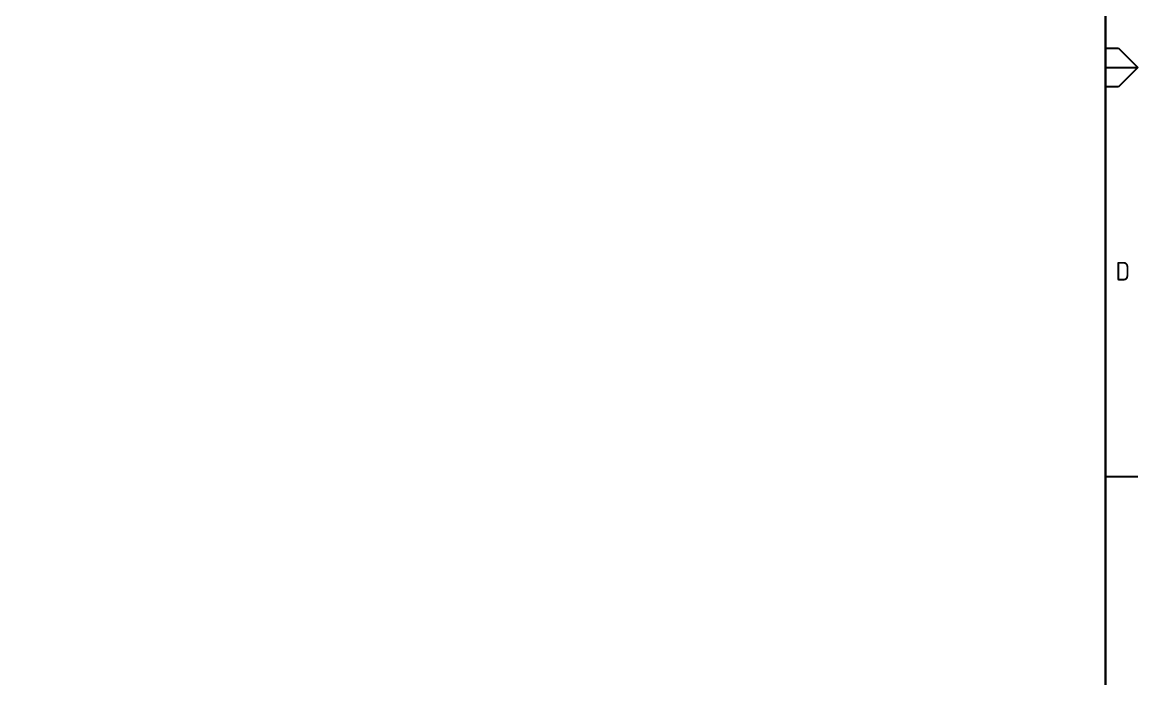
# Paper-space layout 'A4' of a CAD drawing. Header units: metres, sheet in millimetres. Extents: x 0 to 287, y 0 to 200.
# Drawn here: x 200.2 to 286.9, y 52.8 to 103.8 of the extents above; entities that cross this region are included whole.
import ezdxf
from ezdxf.enums import TextEntityAlignment as Align

# ---------------------------------------------------------------- set-up
doc = ezdxf.new("R2010")
doc.units = ezdxf.units.M
doc.layers.get('0').update_dxf_attribs({"color": 6})
doc.layers.add('_User Miscellaneous1', color=7, linetype='Continuous')
doc.layers.add('Notes', color=7, linetype='Continuous')
doc.styles.add('iecISOCP', font='isocp.shx')
doc.styles.get("Standard").update_dxf_attribs({"font": 'arial.ttf'})

# ---------------------------------------------------------------- blocks, each defined once
blk = doc.blocks.new('A4_FRAME_TITLE')
at = {"layer": 'Notes', "color": 3}
blk.add_line((284.441, 197.75), (284.441, 2.84), dxfattribs=at)
at = {"layer": 'Notes', "color": 7}
for p, q in [((284.432, 101.805), (285.436, 101.805)), ((285.436, 101.805), (286.941, 100.299)), ((284.432, 100.299), (286.941, 100.299)), ((286.941, 100.299), (285.436, 98.794)), ((285.436, 98.794), (284.432, 98.794)), ((284.432, 68.469), (286.941, 68.469))]:
    blk.add_line(p, q, dxfattribs=at)
blk.add_attdef('DRAFT_NUM', (12.581, 12.248), '', height=1.45, rotation=90)
at = {"layer": 'Notes', "color": 7, "style": 'iecISOCP'}
blk.add_text('D', height=1.445, dxfattribs=at).set_placement((285.225, 84.443), align=Align.MIDDLE_LEFT)
at = {"layer": 'Notes', "color": 7, "style": 'iecISOCP', "flags": 8}
blk.add_attdef('VERSION_NO', text='', height=1.2, rotation=90, dxfattribs=at).set_placement((75.089, 21.431), align=Align.MIDDLE_CENTER)
at = {"layer": 'Notes', "color": 7, "style": 'iecISOCP'}
for tag, p in [('CAP_NO', (131.947, 21.909)), ('IE_NUM', (131.815, 18.928)), ('scale', (153.168, 17.045)), ('HV_SWITCH', (131.95, 16.144)), ('GIS_MAP_No', (131.832, 13.112)), ('DRAWN', (152.267, 12.436)), ('UBD_REF', (132.073, 10.06)), ('DATE', (152.1, 8.436)), ('HV_OP_DIAG', (131.979, 7.09)), ('CHD', (152.1, 4.208)), ('DESIGN', (173.341, 4.597)), ('LGA', (121.996, 3.886))]:
    blk.add_attdef(tag, p, '', height=1.242, dxfattribs=at)
at = {"layer": 'Notes', "style": 'iecISOCP'}
for tag, p in [('T1', (214.88, 18.787)), ('T2', (214.88, 16.243)), ('T3', (214.88, 13.546)), ('T4', (214.817, 11.033)), ('T5', (214.817, 8.337)), ('T6', (214.817, 5.722))]:
    blk.add_attdef(tag, text='', height=1.739, dxfattribs=at).set_placement(p, align=Align.CENTER)
at = {"layer": 'Notes', "color": 4, "style": 'iecISOCP'}
blk.add_attdef('NUM', text='', height=3.478, dxfattribs=at).set_placement((268.809, 8.543), align=Align.CENTER)
at = {"layer": 'Notes', "color": 1, "style": 'iecISOCP'}
blk.add_attdef('REV', text='', height=2.485, dxfattribs=at).set_placement((282.039, 8.543), align=Align.CENTER)
at = {"layer": 'Notes', "color": 7, "style": 'iecISOCP'}
for tag, p in [('NS', (267.955, 4.092)), ('SHTS', (275.121, 4.092))]:
    blk.add_attdef(tag, text='', height=1.242, dxfattribs=at).set_placement(p, align=Align.MIDDLE)
at = {"layer": 'Notes', "style": 'iecISOCP'}
blk.add_attdef('ExportID', (2.613, 0.913), '', height=1.2, dxfattribs=at)
at = {"layer": 'Notes', "style": 'iecISOCP', "flags": 1}
for tag, p in [('DrawingNumber', (38.081, -10.46)), ('ProjectDescription', (48.067, -10.46)), ('DesignerCompanyName', (97.009, -10.48)), ('GIS_SUCCESS', (124.818, -10.371)), ('CAD_SUCCESS', (142.292, -10.235)), ('Comments', (172.412, -10.358)), ('ExportCategories', (188.066, -10.186)), ('ExportAreaOfInterest', (202.394, -9.69)), ('ProjectType', (12.672, -10.554)), ('ProjectNumber', (28.207, -10.554)), ('ExportDate', (61.214, -10.554)), ('ExportUserName', (76.071, -10.589))]:
    blk.add_attdef(tag, p, '', height=1, dxfattribs=at)
at = {"layer": 'Notes', "color": 7, "style": 'iecISOCP', "flags": 1}
blk.add_attdef('DEPOTCODE', (160.912, -10.428), '', height=1, dxfattribs=at)

psp = doc.layouts.new('A4')

# ---------------------------------------------------------------- linework, layer by layer
psp.add_lwpolyline([(2.578, 2.84), (284.441, 2.84), (284.441, 197.75), (2.578, 197.75)], close=True)

# ---------------------------------------------------------------- block references
at = {"layer": '_User Miscellaneous1'}
psp.add_blockref('A4_FRAME_TITLE', (0, 0), dxfattribs=at)

doc.saveas('drawing.dxf')
